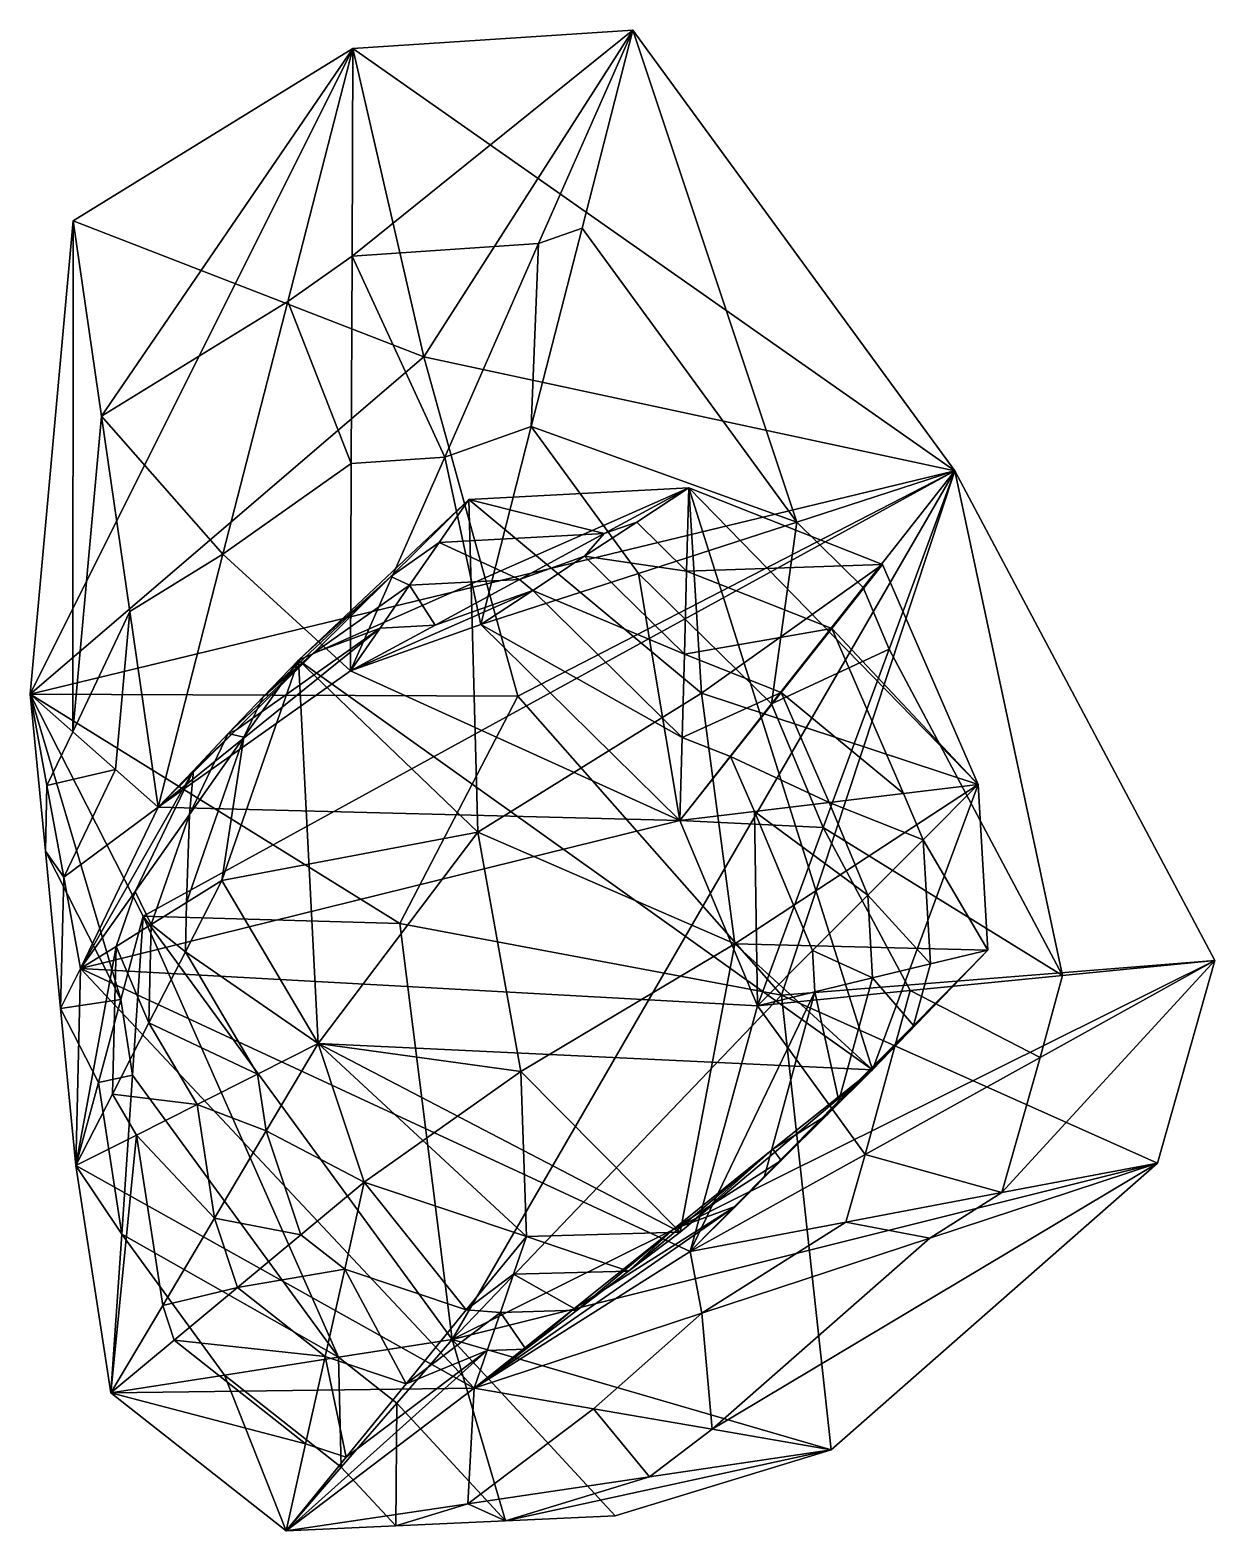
# Model space of a CAD drawing. Header units: metres. Extents: x 588210.67 to 588215.4, y 6641871.38 to 6641877.38.
import ezdxf

# ---------------------------------------------------------------- set-up
doc = ezdxf.new("R2010")
doc.units = ezdxf.units.M

msp = doc.modelspace()

# ---------------------------------------------------------------- linework, layer by layer
at = {"layer": 'Baron schakt'}
for points in [[(588211.958008, 6641876.47437, 34.666668), (588213.079102, 6641877.37708, 33), (588211.960938, 6641877.30286, 33)], [(588212.703125, 6641876.5238, 34.666668), (588213.079102, 6641877.37708, 33), (588211.958008, 6641876.47437, 34.666668)], [(588212.244141, 6641876.07227, 33), (588213.079102, 6641877.37708, 33), (588211.960938, 6641877.30286, 33)], [(588213.079102, 6641877.37708, 33), (588214.365234, 6641875.61597, 33), (588211.960938, 6641877.30286, 33)], [(588212.244141, 6641876.07227, 33), (588214.365234, 6641875.61597, 33), (588213.079102, 6641877.37708, 33)], [(588212.876953, 6641876.58545, 34.666706), (588213.079102, 6641877.37708, 33), (588212.703125, 6641876.5238, 34.666668)], [(588213.734375, 6641875.41138, 34.666706), (588213.079102, 6641877.37708, 33), (588212.876953, 6641876.58545, 34.666706)], [(588214.365234, 6641875.61597, 33), (588213.079102, 6641877.37708, 33), (588213.734375, 6641875.41138, 34.666706)], [(588210.671875, 6641874.72449, 33), (588210.84375, 6641876.61523, 33), (588211.960938, 6641877.30286, 33)], [(588214.365234, 6641875.61597, 33), (588210.671875, 6641874.72449, 33), (588211.960938, 6641877.30286, 33)], [(588212.244141, 6641876.07227, 33), (588211.960938, 6641877.30286, 33), (588210.84375, 6641876.61523, 33)], [(588210.957031, 6641875.83459, 34.666626), (588211.960938, 6641877.30286, 33), (588210.84375, 6641876.61523, 33)], [(588211.702148, 6641876.29309, 34.666626), (588211.960938, 6641877.30286, 33), (588210.957031, 6641875.83459, 34.666626)], [(588211.958008, 6641876.47437, 34.666668), (588211.960938, 6641877.30286, 33), (588211.702148, 6641876.29309, 34.666626)], [(588212.244141, 6641876.07227, 33), (588210.84375, 6641876.61523, 33), (588210.671875, 6641874.72449, 33)], [(588210.842773, 6641874.5741, 34.666626), (588210.84375, 6641876.61523, 33), (588210.671875, 6641874.72449, 33)], [(588210.842773, 6641874.5741, 34.666626), (588210.957031, 6641875.83459, 34.666626), (588210.84375, 6641876.61523, 33)], [(588212.673828, 6641875.7937, 36.333416), (588212.876953, 6641876.58545, 34.666706), (588212.703125, 6641876.5238, 34.666668)], [(588213.734375, 6641875.41138, 34.666706), (588212.876953, 6641876.58545, 34.666706), (588212.673828, 6641875.7937, 36.333416)], [(588212.703125, 6641876.5238, 34.666668), (588211.958008, 6641876.47437, 34.666668), (588212.328125, 6641875.67065, 36.333332)], [(588212.328125, 6641875.67065, 36.333332), (588212.673828, 6641875.7937, 36.333416), (588212.703125, 6641876.5238, 34.666668)], [(588211.955078, 6641875.64587, 36.333332), (588211.958008, 6641876.47437, 34.666668), (588211.702148, 6641876.29309, 34.666626)], [(588212.328125, 6641875.67065, 36.333332), (588211.958008, 6641876.47437, 34.666668), (588211.955078, 6641875.64587, 36.333332)], [(588211.702148, 6641876.29309, 34.666626), (588210.957031, 6641875.83459, 34.666626), (588211.442383, 6641875.2832, 36.333252)], [(588211.442383, 6641875.2832, 36.333252), (588211.955078, 6641875.64587, 36.333332), (588211.702148, 6641876.29309, 34.666626)], [(588212.620117, 6641874.71655, 33), (588212.244141, 6641876.07227, 33), (588210.671875, 6641874.72449, 33)], [(588212.620117, 6641874.71655, 33), (588214.365234, 6641875.61597, 33), (588212.244141, 6641876.07227, 33)], [(588210.957031, 6641875.83459, 34.666626), (588210.842773, 6641874.5741, 34.666626), (588211.070313, 6641875.05408, 36.333252)], [(588211.442383, 6641875.2832, 36.333252), (588210.957031, 6641875.83459, 34.666626), (588211.070313, 6641875.05408, 36.333252)], [(588212.47168, 6641875.00208, 38.000122), (588212.673828, 6641875.7937, 36.333416), (588212.328125, 6641875.67065, 36.333332)], [(588212.47168, 6641875.00208, 38.000122), (588213.102539, 6641875.20667, 36.333416), (588212.673828, 6641875.7937, 36.333416)], [(588213.102539, 6641875.20667, 36.333416), (588213.734375, 6641875.41138, 34.666706), (588212.673828, 6641875.7937, 36.333416)], [(588214.365234, 6641875.61597, 33), (588211.124023, 6641873.83728, 33), (588210.671875, 6641874.72449, 33)], [(588212.357422, 6641872.14661, 33), (588211.124023, 6641873.83728, 33), (588214.365234, 6641875.61597, 33)], [(588211.952148, 6641874.81738, 38), (588211.955078, 6641875.64587, 36.333332), (588211.442383, 6641875.2832, 36.333252)], [(588211.952148, 6641874.81738, 38), (588212.328125, 6641875.67065, 36.333332), (588211.955078, 6641875.64587, 36.333332)], [(588211.952148, 6641874.81738, 38), (588212.47168, 6641875.00208, 38.000122), (588212.328125, 6641875.67065, 36.333332)], [(588215.404297, 6641873.66113, 33), (588212.357422, 6641872.14661, 33), (588214.365234, 6641875.61597, 33)], [(588213.672852, 6641873.52209, 33), (588214.365234, 6641875.61597, 33), (588212.620117, 6641874.71655, 33)], [(588213.672852, 6641873.52209, 33), (588215.404297, 6641873.66113, 33), (588214.365234, 6641875.61597, 33)], [(588213.999023, 6641875.15051, 34.666706), (588214.365234, 6641875.61597, 33), (588213.734375, 6641875.41138, 34.666706)], [(588214.102539, 6641874.90393, 34.666706), (588214.365234, 6641875.61597, 33), (588213.999023, 6641875.15051, 34.666706)], [(588214.794922, 6641873.60071, 34.666706), (588214.365234, 6641875.61597, 33), (588214.102539, 6641874.90393, 34.666706)], [(588215.404297, 6641873.66113, 33), (588214.365234, 6641875.61597, 33), (588214.794922, 6641873.60071, 34.666706)], [(588213.302734, 6641875.5481, 43), (588211.744141, 6641874.85999, 43), (588214.036133, 6641873.22437, 43)], [(588213.302734, 6641875.5481, 43), (588212.423828, 6641875.50183, 42.999878), (588211.744141, 6641874.85999, 43)], [(588212.459961, 6641874.17334, 42.99992), (588212.423828, 6641875.50183, 42.999878), (588211.744141, 6641874.85999, 43)], [(588211.744141, 6641874.85999, 43), (588212.423828, 6641875.50183, 42.999878), (588212.113281, 6641875.1947, 41.749878)], [(588212.423828, 6641875.50183, 42.999878), (588212.305664, 6641875.33069, 41.749908), (588212.113281, 6641875.1947, 41.749878)], [(588212.423828, 6641875.50183, 42.999878), (588212.964844, 6641875.36548, 41.75), (588212.305664, 6641875.33069, 41.749908)], [(588213.353516, 6641874.72876, 42.99995), (588213.302734, 6641875.5481, 43), (588212.423828, 6641875.50183, 42.999878)], [(588212.423828, 6641875.50183, 42.999878), (588213.302734, 6641875.5481, 43), (588212.964844, 6641875.36548, 41.75)], [(588212.459961, 6641874.17334, 42.99992), (588213.353516, 6641874.72876, 42.99995), (588212.423828, 6641875.50183, 42.999878)], [(588213.302734, 6641875.5481, 43), (588213.094727, 6641875.41162, 41.750031), (588212.964844, 6641875.36548, 41.75)], [(588213.302734, 6641875.5481, 43), (588213.293945, 6641875.21594, 41.750031), (588213.094727, 6641875.41162, 41.750031)], [(588213.302734, 6641875.5481, 43), (588214.076172, 6641875.2428, 43.000038), (588213.293945, 6641875.21594, 41.750031)], [(588213.353516, 6641874.72876, 42.99995), (588214.076172, 6641875.2428, 43.000038), (588213.302734, 6641875.5481, 43)], [(588213.302734, 6641875.5481, 43), (588214.036133, 6641873.22437, 43), (588214.458008, 6641874.36377, 42.999943)], [(588214.076172, 6641875.2428, 43.000038), (588213.302734, 6641875.5481, 43), (588214.458008, 6641874.36377, 42.999943)], [(588213.293945, 6641875.21594, 41.750031), (588212.886719, 6641875.27515, 40.500061), (588213.094727, 6641875.41162, 41.750031)], [(588213.094727, 6641875.41162, 41.750031), (588212.886719, 6641875.27515, 40.500061), (588212.964844, 6641875.36548, 41.75)], [(588213.102539, 6641875.20667, 36.333416), (588213.633789, 6641874.68506, 36.333416), (588213.734375, 6641875.41138, 34.666706)], [(588213.633789, 6641874.68506, 36.333416), (588213.999023, 6641875.15051, 34.666706), (588213.734375, 6641875.41138, 34.666706)], [(588212.305664, 6641875.33069, 41.749908), (588212.1875, 6641875.15967, 40.499939), (588212.113281, 6641875.1947, 41.749878)], [(588212.305664, 6641875.33069, 41.749908), (588212.626953, 6641875.18274, 40.5), (588212.1875, 6641875.15967, 40.499939)], [(588212.305664, 6641875.33069, 41.749908), (588212.964844, 6641875.36548, 41.75), (588212.626953, 6641875.18274, 40.5)], [(588212.886719, 6641875.27515, 40.500061), (588212.626953, 6641875.18274, 40.5), (588212.964844, 6641875.36548, 41.75)], [(588211.183594, 6641874.27344, 37.999878), (588211.442383, 6641875.2832, 36.333252), (588211.070313, 6641875.05408, 36.333252)], [(588211.183594, 6641874.27344, 37.999878), (588211.952148, 6641874.81738, 38), (588211.442383, 6641875.2832, 36.333252)], [(588212.886719, 6641875.27515, 40.500061), (588212.679688, 6641875.13855, 39.250092), (588212.626953, 6641875.18274, 40.5)], [(588213.285156, 6641874.88379, 40.500061), (588212.679688, 6641875.13855, 39.250092), (588212.886719, 6641875.27515, 40.500061)], [(588213.285156, 6641874.88379, 40.500061), (588212.886719, 6641875.27515, 40.500061), (588213.293945, 6641875.21594, 41.750031)], [(588212.47168, 6641875.00208, 38.000122), (588213.267578, 6641874.2196, 38.000122), (588213.102539, 6641875.20667, 36.333416)], [(588213.267578, 6641874.2196, 38.000122), (588213.633789, 6641874.68506, 36.333416), (588213.102539, 6641875.20667, 36.333416)], [(588213.293945, 6641875.21594, 41.750031), (588213.874023, 6641874.98706, 41.750061), (588213.285156, 6641874.88379, 40.500061)], [(588214.076172, 6641875.2428, 43.000038), (588213.874023, 6641874.98706, 41.750061), (588213.293945, 6641875.21594, 41.750031)], [(588213.353516, 6641874.72876, 42.99995), (588214.458008, 6641874.36377, 42.999943), (588214.076172, 6641875.2428, 43.000038)], [(588214.076172, 6641875.2428, 43.000038), (588214.458008, 6641874.36377, 42.999943), (588213.874023, 6641874.98706, 41.750061)], [(588211.603516, 6641874.71338, 41.749969), (588212.113281, 6641875.1947, 41.749878), (588211.803711, 6641874.8877, 40.499878)], [(588211.744141, 6641874.85999, 43), (588212.113281, 6641875.1947, 41.749878), (588211.603516, 6641874.71338, 41.749969)], [(588212.1875, 6641875.15967, 40.499939), (588211.803711, 6641874.8877, 40.499878), (588212.113281, 6641875.1947, 41.749878)], [(588212.1875, 6641875.15967, 40.499939), (588212.070313, 6641874.98853, 39.249969), (588211.803711, 6641874.8877, 40.499878)], [(588212.679688, 6641875.13855, 39.250092), (588212.47168, 6641875.00208, 38.000122), (588211.952148, 6641874.81738, 38)], [(588212.290039, 6641875, 39.25), (588212.679688, 6641875.13855, 39.250092), (588211.952148, 6641874.81738, 38)], [(588212.1875, 6641875.15967, 40.499939), (588212.290039, 6641875, 39.25), (588212.070313, 6641874.98853, 39.249969)], [(588212.1875, 6641875.15967, 40.499939), (588212.626953, 6641875.18274, 40.5), (588212.290039, 6641875, 39.25)], [(588212.626953, 6641875.18274, 40.5), (588212.679688, 6641875.13855, 39.250092), (588212.290039, 6641875, 39.25)], [(588212.679688, 6641875.13855, 39.250092), (588213.276367, 6641874.55176, 39.250092), (588212.47168, 6641875.00208, 38.000122)], [(588213.276367, 6641874.55176, 39.250092), (588212.679688, 6641875.13855, 39.250092), (588213.285156, 6641874.88379, 40.500061)], [(588213.633789, 6641874.68506, 36.333416), (588214.102539, 6641874.90393, 34.666706), (588213.999023, 6641875.15051, 34.666706)], [(588211.070313, 6641875.05408, 36.333252), (588210.842773, 6641874.5741, 34.666626), (588211.012695, 6641874.42383, 36.333252)], [(588211.183594, 6641874.27344, 37.999878), (588211.070313, 6641875.05408, 36.333252), (588211.012695, 6641874.42383, 36.333252)], [(588212.070313, 6641874.98853, 39.249969), (588211.183594, 6641874.27344, 37.999878), (588211.494141, 6641874.58057, 39.249878)], [(588211.952148, 6641874.81738, 38), (588211.183594, 6641874.27344, 37.999878), (588212.070313, 6641874.98853, 39.249969)], [(588212.070313, 6641874.98853, 39.249969), (588211.494141, 6641874.58057, 39.249878), (588211.803711, 6641874.8877, 40.499878)], [(588212.47168, 6641875.00208, 38.000122), (588211.952148, 6641874.81738, 38), (588213.267578, 6641874.2196, 38.000122)], [(588213.267578, 6641874.2196, 38.000122), (588211.952148, 6641874.81738, 38), (588212.47168, 6641875.00208, 38.000122)], [(588212.290039, 6641875, 39.25), (588211.952148, 6641874.81738, 38), (588212.070313, 6641874.98853, 39.249969)], [(588213.276367, 6641874.55176, 39.250092), (588213.267578, 6641874.2196, 38.000122), (588212.47168, 6641875.00208, 38.000122)], [(588213.874023, 6641874.98706, 41.750061), (588213.671875, 6641874.7312, 40.50008), (588213.285156, 6641874.88379, 40.500061)], [(588213.874023, 6641874.98706, 41.750061), (588214.160156, 6641874.32776, 41.749989), (588213.671875, 6641874.7312, 40.50008)], [(588214.458008, 6641874.36377, 42.999943), (588214.160156, 6641874.32776, 41.749989), (588213.874023, 6641874.98706, 41.750061)], [(588213.633789, 6641874.68506, 36.333416), (588213.839844, 6641874.19202, 36.333416), (588214.102539, 6641874.90393, 34.666706)], [(588214.794922, 6641873.60071, 34.666706), (588214.102539, 6641874.90393, 34.666706), (588213.839844, 6641874.19202, 36.333416)], [(588212.459961, 6641874.17334, 42.99992), (588211.744141, 6641874.85999, 43), (588211.438477, 6641873.98035, 42.999756)], [(588211.744141, 6641874.85999, 43), (588211.438477, 6641873.98035, 42.999756), (588211.822266, 6641873.32837, 43)], [(588211.438477, 6641873.98035, 42.999756), (588211.744141, 6641874.85999, 43), (588211.526367, 6641874.552, 41.75)], [(588211.463867, 6641874.56665, 40.499939), (588211.803711, 6641874.8877, 40.499878), (588211.494141, 6641874.58057, 39.249878)], [(588211.603516, 6641874.71338, 41.749969), (588211.803711, 6641874.8877, 40.499878), (588211.463867, 6641874.56665, 40.499939)], [(588211.744141, 6641874.85999, 43), (588211.603516, 6641874.71338, 41.749969), (588211.526367, 6641874.552, 41.75)], [(588214.036133, 6641873.22437, 43), (588211.744141, 6641874.85999, 43), (588211.822266, 6641873.32837, 43)], [(588213.285156, 6641874.88379, 40.500061), (588213.671875, 6641874.7312, 40.50008), (588213.276367, 6641874.55176, 39.250092)], [(588211.952148, 6641874.81738, 38), (588211.183594, 6641874.27344, 37.999878), (588213.267578, 6641874.2196, 38.000122)], [(588213.267578, 6641874.2196, 38.000122), (588211.183594, 6641874.27344, 37.999878), (588211.952148, 6641874.81738, 38)], [(588212.148438, 6641873.80774, 33), (588210.671875, 6641874.72449, 33), (588211.124023, 6641873.83728, 33)], [(588212.148438, 6641873.80774, 33), (588212.620117, 6641874.71655, 33), (588210.671875, 6641874.72449, 33)], [(588211.03418, 6641873.50537, 34.666695), (588210.671875, 6641874.72449, 33), (588211.124023, 6641873.83728, 33)], [(588210.733398, 6641874.0968, 34.666695), (588210.671875, 6641874.72449, 33), (588211.03418, 6641873.50537, 34.666695)], [(588210.739258, 6641874.35901, 34.666668), (588210.671875, 6641874.72449, 33), (588210.733398, 6641874.0968, 34.666695)], [(588210.842773, 6641874.5741, 34.666626), (588210.671875, 6641874.72449, 33), (588210.739258, 6641874.35901, 34.666668)], [(588212.148438, 6641873.80774, 33), (588213.672852, 6641873.52209, 33), (588212.620117, 6641874.71655, 33)], [(588212.459961, 6641874.17334, 42.99992), (588213.486328, 6641873.72754, 42.999943), (588213.353516, 6641874.72876, 42.99995)], [(588213.276367, 6641874.55176, 39.250092), (588213.671875, 6641874.7312, 40.50008), (588213.469727, 6641874.47534, 39.250099)], [(588213.486328, 6641873.72754, 42.999943), (588214.458008, 6641874.36377, 42.999943), (588213.353516, 6641874.72876, 42.99995)], [(588213.469727, 6641874.47534, 39.250099), (588213.671875, 6641874.7312, 40.50008), (588213.863281, 6641874.29175, 40.500031)], [(588213.671875, 6641874.7312, 40.50008), (588214.160156, 6641874.32776, 41.749989), (588213.863281, 6641874.29175, 40.500031)], [(588211.603516, 6641874.71338, 41.749969), (588211.463867, 6641874.56665, 40.499939), (588211.526367, 6641874.552, 41.75)], [(588213.267578, 6641874.2196, 38.000122), (588213.839844, 6641874.19202, 36.333416), (588213.633789, 6641874.68506, 36.333416)], [(588211.012695, 6641874.42383, 36.333252), (588210.842773, 6641874.5741, 34.666626), (588210.739258, 6641874.35901, 34.666668)], [(588211.494141, 6641874.58057, 39.249878), (588211.183594, 6641874.27344, 37.999878), (588211.324219, 6641874.42004, 39.249908)], [(588211.296875, 6641873.89221, 41.749817), (588211.526367, 6641874.552, 41.75), (588211.308594, 6641874.2439, 40.5)], [(588211.438477, 6641873.98035, 42.999756), (588211.526367, 6641874.552, 41.75), (588211.296875, 6641873.89221, 41.749817)], [(588211.463867, 6641874.56665, 40.499939), (588211.324219, 6641874.42004, 39.249908), (588211.308594, 6641874.2439, 40.5)], [(588211.463867, 6641874.56665, 40.499939), (588211.308594, 6641874.2439, 40.5), (588211.526367, 6641874.552, 41.75)], [(588211.463867, 6641874.56665, 40.499939), (588211.494141, 6641874.58057, 39.249878), (588211.324219, 6641874.42004, 39.249908)], [(588213.276367, 6641874.55176, 39.250092), (588213.469727, 6641874.47534, 39.250099), (588213.267578, 6641874.2196, 38.000122)], [(588210.806641, 6641873.99341, 36.333332), (588211.012695, 6641874.42383, 36.333252), (588210.739258, 6641874.35901, 34.666668)], [(588211.183594, 6641874.27344, 37.999878), (588211.012695, 6641874.42383, 36.333252), (588210.806641, 6641873.99341, 36.333332)], [(588211.183594, 6641874.27344, 37.999878), (588210.874023, 6641873.62793, 38), (588211.324219, 6641874.42004, 39.249908)], [(588211.324219, 6641874.42004, 39.249908), (588210.874023, 6641873.62793, 38), (588211.091797, 6641873.93591, 39.25)], [(588211.324219, 6641874.42004, 39.249908), (588211.091797, 6641873.93591, 39.25), (588211.308594, 6641874.2439, 40.5)], [(588213.469727, 6641874.47534, 39.250099), (588213.56543, 6641874.25562, 39.250076), (588213.267578, 6641874.2196, 38.000122)], [(588213.469727, 6641874.47534, 39.250099), (588213.863281, 6641874.29175, 40.500031), (588213.56543, 6641874.25562, 39.250076)], [(588210.806641, 6641873.99341, 36.333332), (588210.739258, 6641874.35901, 34.666668), (588210.733398, 6641874.0968, 34.666695)], [(588213.486328, 6641873.72754, 42.999943), (588214.49707, 6641873.70227, 43), (588214.458008, 6641874.36377, 42.999943)], [(588214.458008, 6641874.36377, 42.999943), (588214.036133, 6641873.22437, 43), (588214.49707, 6641873.70227, 43)], [(588214.458008, 6641874.36377, 42.999943), (588214.238281, 6641874.14282, 41.749989), (588214.160156, 6641874.32776, 41.749989)], [(588214.458008, 6641874.36377, 42.999943), (588214.49707, 6641873.70227, 43), (588214.238281, 6641874.14282, 41.749989)], [(588214.160156, 6641874.32776, 41.749989), (588214.238281, 6641874.14282, 41.749989), (588213.863281, 6641874.29175, 40.500031)], [(588210.874023, 6641873.62793, 38), (588211.183594, 6641874.27344, 37.999878), (588210.806641, 6641873.99341, 36.333332)], [(588213.267578, 6641874.2196, 38.000122), (588211.183594, 6641874.27344, 37.999878), (588210.874023, 6641873.62793, 38)], [(588210.874023, 6641873.62793, 38), (588211.183594, 6641874.27344, 37.999878), (588213.267578, 6641874.2196, 38.000122)], [(588211.15625, 6641873.8042, 40.499878), (588211.308594, 6641874.2439, 40.5), (588211.091797, 6641873.93591, 39.25)], [(588211.296875, 6641873.89221, 41.749817), (588211.308594, 6641874.2439, 40.5), (588211.15625, 6641873.8042, 40.499878)], [(588213.56543, 6641874.25562, 39.250076), (588213.577148, 6641873.47998, 38.000122), (588213.267578, 6641874.2196, 38.000122)], [(588213.863281, 6641874.29175, 40.500031), (588214.017578, 6641873.92188, 40.500031), (588213.56543, 6641874.25562, 39.250076)], [(588213.56543, 6641874.25562, 39.250076), (588213.796875, 6641873.70093, 39.250076), (588213.577148, 6641873.47998, 38.000122)], [(588214.017578, 6641873.92188, 40.500031), (588213.796875, 6641873.70093, 39.250076), (588213.56543, 6641874.25562, 39.250076)], [(588214.238281, 6641874.14282, 41.749989), (588214.017578, 6641873.92188, 40.500031), (588213.863281, 6641874.29175, 40.500031)], [(588213.267578, 6641874.2196, 38.000122), (588210.874023, 6641873.62793, 38), (588213.577148, 6641873.47998, 38.000122)], [(588213.577148, 6641873.47998, 38.000122), (588210.874023, 6641873.62793, 38), (588213.267578, 6641874.2196, 38.000122)], [(588213.267578, 6641874.2196, 38.000122), (588213.577148, 6641873.47998, 38.000122), (588213.839844, 6641874.19202, 36.333416)], [(588213.577148, 6641873.47998, 38.000122), (588214.186523, 6641873.54041, 36.333416), (588213.839844, 6641874.19202, 36.333416)], [(588214.186523, 6641873.54041, 36.333416), (588214.794922, 6641873.60071, 34.666706), (588213.839844, 6641874.19202, 36.333416)], [(588212.459961, 6641874.17334, 42.99992), (588211.438477, 6641873.98035, 42.999756), (588211.822266, 6641873.32837, 43)], [(588212.459961, 6641874.17334, 42.99992), (588211.822266, 6641873.32837, 43), (588212.631836, 6641873.21704, 42.999935)], [(588212.459961, 6641874.17334, 42.99992), (588212.631836, 6641873.21704, 42.999935), (588213.486328, 6641873.72754, 42.999943)], [(588214.017578, 6641873.92188, 40.500031), (588214.238281, 6641874.14282, 41.749989), (588214.267578, 6641873.64673, 41.750031)], [(588214.49707, 6641873.70227, 43), (588214.267578, 6641873.64673, 41.750031), (588214.238281, 6641874.14282, 41.749989)], [(588210.733398, 6641874.0968, 34.666695), (588211.03418, 6641873.50537, 34.666695), (588210.793945, 6641873.46924, 36.333393)], [(588210.793945, 6641873.46924, 36.333393), (588210.806641, 6641873.99341, 36.333332), (588210.733398, 6641874.0968, 34.666695)], [(588210.874023, 6641873.62793, 38), (588210.806641, 6641873.99341, 36.333332), (588210.793945, 6641873.46924, 36.333393)], [(588211.438477, 6641873.98035, 42.999756), (588211.296875, 6641873.89221, 41.749817), (588211.292969, 6641873.69568, 41.74984)], [(588211.822266, 6641873.32837, 43), (588211.438477, 6641873.98035, 42.999756), (588211.292969, 6641873.69568, 41.74984)], [(588211.091797, 6641873.93591, 39.25), (588210.874023, 6641873.62793, 38), (588211.015625, 6641873.71606, 39.249939)], [(588211.15625, 6641873.8042, 40.499878), (588211.091797, 6641873.93591, 39.25), (588211.015625, 6641873.71606, 39.249939)], [(588211.296875, 6641873.89221, 41.749817), (588211.15625, 6641873.8042, 40.499878), (588211.292969, 6641873.69568, 41.74984)], [(588213.796875, 6641873.70093, 39.250076), (588214.017578, 6641873.92188, 40.500031), (588214.037109, 6641873.59106, 40.500061)], [(588214.267578, 6641873.64673, 41.750031), (588214.037109, 6641873.59106, 40.500061), (588214.017578, 6641873.92188, 40.500031)], [(588211.03418, 6641873.50537, 34.666695), (588211.124023, 6641873.83728, 33), (588211.081055, 6641873.20264, 34.666668)], [(588211.081055, 6641873.20264, 34.666668), (588211.124023, 6641873.83728, 33), (588211.90332, 6641872.07556, 34.666668)], [(588212.148438, 6641873.80774, 33), (588211.124023, 6641873.83728, 33), (588212.357422, 6641872.14661, 33)], [(588211.90332, 6641872.07556, 34.666668), (588211.124023, 6641873.83728, 33), (588212.357422, 6641872.14661, 33)], [(588211.15625, 6641873.8042, 40.499878), (588211.015625, 6641873.71606, 39.249939), (588211.146484, 6641873.41089, 40.499924)], [(588211.15625, 6641873.8042, 40.499878), (588211.146484, 6641873.41089, 40.499924), (588211.292969, 6641873.69568, 41.74984)], [(588212.148438, 6641873.80774, 33), (588212.357422, 6641872.14661, 33), (588213.672852, 6641873.52209, 33)], [(588210.874023, 6641873.62793, 38), (588210.855469, 6641872.84155, 38.000088), (588211.015625, 6641873.71606, 39.249939)], [(588211.015625, 6641873.71606, 39.249939), (588210.855469, 6641872.84155, 38.000088), (588211.000977, 6641873.12622, 39.250004)], [(588211.015625, 6641873.71606, 39.249939), (588211.000977, 6641873.12622, 39.250004), (588211.146484, 6641873.41089, 40.499924)], [(588213.486328, 6641873.72754, 42.999943), (588212.631836, 6641873.21704, 42.999935), (588213.268555, 6641872.57581, 42.999878)], [(588213.486328, 6641873.72754, 42.999943), (588213.268555, 6641872.57581, 42.999878), (588214.036133, 6641873.22437, 43)], [(588213.486328, 6641873.72754, 42.999943), (588214.036133, 6641873.22437, 43), (588214.49707, 6641873.70227, 43)], [(588213.796875, 6641873.70093, 39.250076), (588213.806641, 6641873.53552, 39.250092), (588213.577148, 6641873.47998, 38.000122)], [(588214.037109, 6641873.59106, 40.500061), (588213.806641, 6641873.53552, 39.250092), (588213.796875, 6641873.70093, 39.250076)], [(588214.49707, 6641873.70227, 43), (588214.036133, 6641873.22437, 43), (588214.200195, 6641873.40125, 41.75)], [(588214.49707, 6641873.70227, 43), (588214.200195, 6641873.40125, 41.75), (588214.267578, 6641873.64673, 41.750031)], [(588211.580078, 6641873.20667, 41.750023), (588211.292969, 6641873.69568, 41.74984), (588211.146484, 6641873.41089, 40.499924)], [(588211.822266, 6641873.32837, 43), (588211.292969, 6641873.69568, 41.74984), (588211.580078, 6641873.20667, 41.750023)], [(588215.174805, 6641872.85107, 33), (588212.357422, 6641872.14661, 33), (588215.404297, 6641873.66113, 33)], [(588213.672852, 6641873.52209, 33), (588215.174805, 6641872.85107, 33), (588215.404297, 6641873.66113, 33)], [(588214.200195, 6641873.40125, 41.75), (588214.037109, 6641873.59106, 40.500061), (588214.267578, 6641873.64673, 41.750031)], [(588215.174805, 6641872.85107, 33), (588215.404297, 6641873.66113, 33), (588214.552734, 6641872.7334, 34.666668)], [(588214.552734, 6641872.7334, 34.666668), (588215.404297, 6641873.66113, 33), (588214.706055, 6641873.27344, 34.666668)], [(588214.706055, 6641873.27344, 34.666668), (588215.404297, 6641873.66113, 33), (588214.794922, 6641873.60071, 34.666706)], [(588210.855469, 6641872.84155, 38.000088), (588210.874023, 6641873.62793, 38), (588210.793945, 6641873.46924, 36.333393)], [(588210.874023, 6641873.62793, 38), (588210.855469, 6641872.84155, 38.000088), (588212.446289, 6641871.95166, 38)], [(588212.446289, 6641871.95166, 38), (588210.855469, 6641872.84155, 38.000088), (588210.874023, 6641873.62793, 38)], [(588210.874023, 6641873.62793, 38), (588212.446289, 6641871.95166, 38), (588213.308594, 6641872.49817, 38)], [(588213.577148, 6641873.47998, 38.000122), (588210.874023, 6641873.62793, 38), (588213.308594, 6641872.49817, 38)], [(588213.308594, 6641872.49817, 38), (588212.446289, 6641871.95166, 38), (588210.874023, 6641873.62793, 38)], [(588213.308594, 6641872.49817, 38), (588210.874023, 6641873.62793, 38), (588213.577148, 6641873.47998, 38.000122)], [(588213.902344, 6641873.10022, 40.5), (588213.806641, 6641873.53552, 39.250092), (588214.037109, 6641873.59106, 40.500061)], [(588213.902344, 6641873.10022, 40.5), (588214.037109, 6641873.59106, 40.500061), (588214.200195, 6641873.40125, 41.75)], [(588214.186523, 6641873.54041, 36.333416), (588214.706055, 6641873.27344, 34.666668), (588214.794922, 6641873.60071, 34.666706)], [(588213.672852, 6641873.52209, 33), (588212.357422, 6641872.14661, 33), (588213.87207, 6641871.7063, 33)], [(588213.308594, 6641872.49817, 38), (588213.577148, 6641873.47998, 38.000122), (588213.806641, 6641873.53552, 39.250092)], [(588213.605469, 6641872.79919, 39.25), (588213.308594, 6641872.49817, 38), (588213.806641, 6641873.53552, 39.250092)], [(588213.577148, 6641873.47998, 38.000122), (588214.006836, 6641872.88586, 36.333332), (588214.186523, 6641873.54041, 36.333416)], [(588213.605469, 6641872.79919, 39.25), (588213.806641, 6641873.53552, 39.250092), (588213.902344, 6641873.10022, 40.5)], [(588213.672852, 6641873.52209, 33), (588213.87207, 6641871.7063, 33), (588215.174805, 6641872.85107, 33)], [(588214.186523, 6641873.54041, 36.333416), (588214.006836, 6641872.88586, 36.333332), (588214.706055, 6641873.27344, 34.666668)], [(588210.793945, 6641873.46924, 36.333393), (588211.03418, 6641873.50537, 34.666695), (588210.945313, 6641873.17346, 36.333393)], [(588210.855469, 6641872.84155, 38.000088), (588210.793945, 6641873.46924, 36.333393), (588210.945313, 6641873.17346, 36.333393)], [(588210.945313, 6641873.17346, 36.333393), (588211.03418, 6641873.50537, 34.666695), (588211.081055, 6641873.20264, 34.666668)], [(588213.577148, 6641873.47998, 38.000122), (588213.308594, 6641872.49817, 38), (588214.006836, 6641872.88586, 36.333332)], [(588211.338867, 6641873.08496, 40.500046), (588211.146484, 6641873.41089, 40.499924), (588211.000977, 6641873.12622, 39.250004)], [(588211.580078, 6641873.20667, 41.750023), (588211.146484, 6641873.41089, 40.499924), (588211.338867, 6641873.08496, 40.500046)], [(588214.200195, 6641873.40125, 41.75), (588213.854492, 6641873.04285, 41.75), (588213.902344, 6641873.10022, 40.5)], [(588214.036133, 6641873.22437, 43), (588213.854492, 6641873.04285, 41.75), (588214.200195, 6641873.40125, 41.75)], [(588211.822266, 6641873.32837, 43), (588211.580078, 6641873.20667, 41.750023), (588211.615234, 6641872.97961, 41.75)], [(588212.006836, 6641872.77539, 43), (588211.822266, 6641873.32837, 43), (588211.615234, 6641872.97961, 41.75)], [(588212.631836, 6641873.21704, 42.999935), (588211.822266, 6641873.32837, 43), (588212.006836, 6641872.77539, 43)], [(588211.822266, 6641873.32837, 43), (588212.006836, 6641872.77539, 43), (588212.654297, 6641872.55872, 42.999878)], [(588213.268555, 6641872.57581, 42.999878), (588211.822266, 6641873.32837, 43), (588212.654297, 6641872.55872, 42.999878)], [(588214.036133, 6641873.22437, 43), (588211.822266, 6641873.32837, 43), (588213.268555, 6641872.57581, 42.999878)], [(588214.036133, 6641873.22437, 43), (588213.268555, 6641872.57581, 42.999878), (588213.638672, 6641872.90625, 41.75)], [(588214.036133, 6641873.22437, 43), (588213.638672, 6641872.90625, 41.75), (588213.854492, 6641873.04285, 41.75)], [(588214.552734, 6641872.7334, 34.666668), (588214.706055, 6641873.27344, 34.666668), (588214.006836, 6641872.88586, 36.333332)], [(588210.855469, 6641872.84155, 38.000088), (588210.945313, 6641873.17346, 36.333393), (588211.038086, 6641872.56799, 36.333332)], [(588211.038086, 6641872.56799, 36.333332), (588210.945313, 6641873.17346, 36.333393), (588211.081055, 6641873.20264, 34.666668)], [(588211.081055, 6641873.20264, 34.666668), (588211.90332, 6641872.07556, 34.666668), (588211.038086, 6641872.56799, 36.333332)], [(588211.580078, 6641873.20667, 41.750023), (588211.338867, 6641873.08496, 40.500046), (588211.615234, 6641872.97961, 41.75)], [(588212.631836, 6641873.21704, 42.999935), (588212.006836, 6641872.77539, 43), (588212.654297, 6641872.55872, 42.999878)], [(588212.631836, 6641873.21704, 42.999935), (588212.654297, 6641872.55872, 42.999878), (588213.268555, 6641872.57581, 42.999878)], [(588211.000977, 6641873.12622, 39.250004), (588210.855469, 6641872.84155, 38.000088), (588211.097656, 6641872.96326, 39.250065)], [(588211.338867, 6641873.08496, 40.500046), (588211.000977, 6641873.12622, 39.250004), (588211.097656, 6641872.96326, 39.250065)], [(588213.902344, 6641873.10022, 40.5), (588213.671875, 6641872.86133, 40.5), (588213.605469, 6641872.79919, 39.25)], [(588213.854492, 6641873.04285, 41.75), (588213.671875, 6641872.86133, 40.5), (588213.902344, 6641873.10022, 40.5)], [(588211.338867, 6641873.08496, 40.500046), (588211.097656, 6641872.96326, 39.250065), (588211.408203, 6641872.63086, 40.5)], [(588211.338867, 6641873.08496, 40.500046), (588211.408203, 6641872.63086, 40.5), (588211.615234, 6641872.97961, 41.75)], [(588213.638672, 6641872.90625, 41.75), (588213.671875, 6641872.86133, 40.5), (588213.854492, 6641873.04285, 41.75)], [(588211.753906, 6641872.56494, 41.75), (588211.615234, 6641872.97961, 41.75), (588211.408203, 6641872.63086, 40.5)], [(588212.006836, 6641872.77539, 43), (588211.615234, 6641872.97961, 41.75), (588211.753906, 6641872.56494, 41.75)], [(588210.855469, 6641872.84155, 38.000088), (588210.995117, 6641871.93335, 38), (588211.097656, 6641872.96326, 39.250065)], [(588211.097656, 6641872.96326, 39.250065), (588210.995117, 6641871.93335, 38), (588211.202148, 6641872.2821, 39.25)], [(588211.097656, 6641872.96326, 39.250065), (588211.202148, 6641872.2821, 39.25), (588211.408203, 6641872.63086, 40.5)], [(588213.268555, 6641872.57581, 42.999878), (588213.0625, 6641872.4198, 41.749908), (588213.638672, 6641872.90625, 41.75)], [(588213.638672, 6641872.90625, 41.75), (588213.0625, 6641872.4198, 41.749908), (588213.241211, 6641872.58801, 40.5)], [(588213.241211, 6641872.58801, 40.5), (588213.671875, 6641872.86133, 40.5), (588213.638672, 6641872.90625, 41.75)], [(588213.241211, 6641872.58801, 40.5), (588213.490234, 6641872.67969, 39.25), (588213.671875, 6641872.86133, 40.5)], [(588213.308594, 6641872.49817, 38), (588213.930664, 6641872.61584, 36.333332), (588214.006836, 6641872.88586, 36.333332)], [(588213.671875, 6641872.86133, 40.5), (588213.490234, 6641872.67969, 39.25), (588213.605469, 6641872.79919, 39.25)], [(588213.930664, 6641872.61584, 36.333332), (588214.552734, 6641872.7334, 34.666668), (588214.006836, 6641872.88586, 36.333332)], [(588210.855469, 6641872.84155, 38.000088), (588210.995117, 6641871.93335, 38), (588212.446289, 6641871.95166, 38)], [(588210.995117, 6641871.93335, 38), (588210.855469, 6641872.84155, 38.000088), (588211.038086, 6641872.56799, 36.333332)], [(588212.446289, 6641871.95166, 38), (588210.995117, 6641871.93335, 38), (588210.855469, 6641872.84155, 38.000088)], [(588215.174805, 6641872.85107, 33), (588213.87207, 6641871.7063, 33), (588212.357422, 6641872.14661, 33)], [(588213.490234, 6641872.67969, 39.25), (588213.308594, 6641872.49817, 38), (588213.605469, 6641872.79919, 39.25)], [(588213.87207, 6641871.7063, 33), (588215.174805, 6641872.85107, 33), (588213.396484, 6641871.78809, 34.666668)], [(588213.396484, 6641871.78809, 34.666668), (588215.174805, 6641872.85107, 33), (588214.265625, 6641872.55127, 34.666668)], [(588214.265625, 6641872.55127, 34.666668), (588215.174805, 6641872.85107, 33), (588214.552734, 6641872.7334, 34.666668)], [(588212.006836, 6641872.77539, 43), (588211.753906, 6641872.56494, 41.75), (588211.928711, 6641872.427, 41.75)], [(588212.006836, 6641872.77539, 43), (588211.928711, 6641872.427, 41.75), (588212.414063, 6641872.26453, 41.749908)], [(588212.654297, 6641872.55872, 42.999878), (588212.006836, 6641872.77539, 43), (588212.414063, 6641872.26453, 41.749908)], [(588213.490234, 6641872.67969, 39.25), (588212.446289, 6641871.95166, 38), (588213.308594, 6641872.49817, 38)], [(588212.84375, 6641872.26978, 39.25), (588212.446289, 6641871.95166, 38), (588213.490234, 6641872.67969, 39.25)], [(588212.84375, 6641872.26978, 39.25), (588213.490234, 6641872.67969, 39.25), (588213.241211, 6641872.58801, 40.5)], [(588213.930664, 6641872.61584, 36.333332), (588214.265625, 6641872.55127, 34.666668), (588214.552734, 6641872.7334, 34.666668)], [(588211.500977, 6641872.35437, 40.5), (588211.408203, 6641872.63086, 40.5), (588211.202148, 6641872.2821, 39.25)], [(588211.753906, 6641872.56494, 41.75), (588211.408203, 6641872.63086, 40.5), (588211.500977, 6641872.35437, 40.5)], [(588210.995117, 6641871.93335, 38), (588211.038086, 6641872.56799, 36.333332), (588211.449219, 6641872.00439, 36.333332)], [(588211.038086, 6641872.56799, 36.333332), (588211.90332, 6641872.07556, 34.666668), (588211.449219, 6641872.00439, 36.333332)], [(588211.753906, 6641872.56494, 41.75), (588211.500977, 6641872.35437, 40.5), (588211.928711, 6641872.427, 41.75)], [(588212.654297, 6641872.55872, 42.999878), (588212.414063, 6641872.26453, 41.749908), (588212.602539, 6641872.40698, 41.749908)], [(588212.654297, 6641872.55872, 42.999878), (588212.602539, 6641872.40698, 41.749908), (588213.0625, 6641872.4198, 41.749908)], [(588213.268555, 6641872.57581, 42.999878), (588212.654297, 6641872.55872, 42.999878), (588213.0625, 6641872.4198, 41.749908)], [(588213.241211, 6641872.58801, 40.5), (588212.857422, 6641872.26367, 40.499939), (588212.84375, 6641872.26978, 39.25)], [(588213.0625, 6641872.4198, 41.749908), (588212.857422, 6641872.26367, 40.499939), (588213.241211, 6641872.58801, 40.5)], [(588213.308594, 6641872.49817, 38), (588213.355469, 6641872.25146, 36.333332), (588213.930664, 6641872.61584, 36.333332)], [(588213.930664, 6641872.61584, 36.333332), (588213.355469, 6641872.25146, 36.333332), (588214.265625, 6641872.55127, 34.666668)], [(588213.308594, 6641872.49817, 38), (588212.446289, 6641871.95166, 38), (588213.355469, 6641872.25146, 36.333332)], [(588213.396484, 6641871.78809, 34.666668), (588214.265625, 6641872.55127, 34.666668), (588213.355469, 6641872.25146, 36.333332)], [(588211.500977, 6641872.35437, 40.5), (588211.850586, 6641872.07861, 40.5), (588211.928711, 6641872.427, 41.75)], [(588211.928711, 6641872.427, 41.75), (588211.850586, 6641872.07861, 40.5), (588212.173828, 6641871.97021, 40.499939)], [(588212.414063, 6641872.26453, 41.749908), (588211.928711, 6641872.427, 41.75), (588212.173828, 6641871.97021, 40.499939)], [(588212.414063, 6641872.26453, 41.749908), (588212.550781, 6641872.25513, 40.499939), (588212.602539, 6641872.40698, 41.749908)], [(588212.602539, 6641872.40698, 41.749908), (588212.550781, 6641872.25513, 40.499939), (588212.857422, 6641872.26367, 40.499939)], [(588213.0625, 6641872.4198, 41.749908), (588212.602539, 6641872.40698, 41.749908), (588212.857422, 6641872.26367, 40.499939)], [(588211.500977, 6641872.35437, 40.5), (588211.202148, 6641872.2821, 39.25), (588211.248047, 6641872.1438, 39.25)], [(588211.500977, 6641872.35437, 40.5), (588211.248047, 6641872.1438, 39.25), (588211.850586, 6641872.07861, 40.5)], [(588211.202148, 6641872.2821, 39.25), (588210.995117, 6641871.93335, 38), (588211.248047, 6641872.1438, 39.25)], [(588212.173828, 6641871.97021, 40.499939), (588212.550781, 6641872.25513, 40.499939), (588212.414063, 6641872.26453, 41.749908)], [(588212.652344, 6641872.10767, 39.249969), (588212.446289, 6641871.95166, 38), (588212.84375, 6641872.26978, 39.25)], [(588212.857422, 6641872.26367, 40.499939), (588212.550781, 6641872.25513, 40.499939), (588212.652344, 6641872.10767, 39.249969)], [(588212.857422, 6641872.26367, 40.499939), (588212.652344, 6641872.10767, 39.249969), (588212.84375, 6641872.26978, 39.25)], [(588212.173828, 6641871.97021, 40.499939), (588212.498047, 6641872.10339, 39.249969), (588212.550781, 6641872.25513, 40.499939)], [(588212.446289, 6641871.95166, 38), (588212.921875, 6641871.86987, 36.333332), (588213.355469, 6641872.25146, 36.333332)], [(588212.550781, 6641872.25513, 40.499939), (588212.498047, 6641872.10339, 39.249969), (588212.652344, 6641872.10767, 39.249969)], [(588212.921875, 6641871.86987, 36.333332), (588213.396484, 6641871.78809, 34.666668), (588213.355469, 6641872.25146, 36.333332)], [(588211.248047, 6641872.1438, 39.25), (588210.995117, 6641871.93335, 38), (588211.772461, 6641871.73022, 39.25)], [(588211.248047, 6641872.1438, 39.25), (588211.772461, 6641871.73022, 39.25), (588211.850586, 6641872.07861, 40.5)], [(588211.90332, 6641872.07556, 34.666668), (588212.357422, 6641872.14661, 33), (588212.136719, 6641871.89172, 34.666668)], [(588212.136719, 6641871.89172, 34.666668), (588212.357422, 6641872.14661, 33), (588212.570313, 6641871.422, 34.666668)], [(588212.357422, 6641872.14661, 33), (588213.008789, 6641871.44214, 33), (588213.87207, 6641871.7063, 33)], [(588213.87207, 6641871.7063, 33), (588213.008789, 6641871.44214, 33), (588212.357422, 6641872.14661, 33)], [(588212.570313, 6641871.422, 34.666668), (588212.357422, 6641872.14661, 33), (588213.008789, 6641871.44214, 33)], [(588211.93457, 6641871.67603, 39.249969), (588211.694336, 6641871.38184, 38), (588212.498047, 6641872.10339, 39.249969)], [(588212.498047, 6641872.10339, 39.249969), (588211.694336, 6641871.38184, 38), (588212.446289, 6641871.95166, 38)], [(588211.850586, 6641872.07861, 40.5), (588211.772461, 6641871.73022, 39.25), (588211.93457, 6641871.67603, 39.249969)], [(588212.173828, 6641871.97021, 40.499939), (588211.850586, 6641872.07861, 40.5), (588211.93457, 6641871.67603, 39.249969)], [(588211.93457, 6641871.67603, 39.249969), (588212.498047, 6641872.10339, 39.249969), (588212.173828, 6641871.97021, 40.499939)], [(588212.498047, 6641872.10339, 39.249969), (588212.446289, 6641871.95166, 38), (588212.652344, 6641872.10767, 39.249969)], [(588211.915039, 6641871.63672, 36.333332), (588211.449219, 6641872.00439, 36.333332), (588211.90332, 6641872.07556, 34.666668)], [(588211.915039, 6641871.63672, 36.333332), (588211.90332, 6641872.07556, 34.666668), (588212.136719, 6641871.89172, 34.666668)], [(588211.694336, 6641871.38184, 38), (588210.995117, 6641871.93335, 38), (588211.449219, 6641872.00439, 36.333332)], [(588211.694336, 6641871.38184, 38), (588211.449219, 6641872.00439, 36.333332), (588211.915039, 6641871.63672, 36.333332)], [(588212.446289, 6641871.95166, 38), (588210.995117, 6641871.93335, 38), (588211.694336, 6641871.38184, 38)], [(588211.694336, 6641871.38184, 38), (588210.995117, 6641871.93335, 38), (588212.446289, 6641871.95166, 38)], [(588211.772461, 6641871.73022, 39.25), (588210.995117, 6641871.93335, 38), (588211.694336, 6641871.38184, 38)], [(588212.446289, 6641871.95166, 38), (588211.694336, 6641871.38184, 38), (588212.419922, 6641871.48999, 36.333332)], [(588212.446289, 6641871.95166, 38), (588212.419922, 6641871.48999, 36.333332), (588212.921875, 6641871.86987, 36.333332)], [(588211.915039, 6641871.63672, 36.333332), (588212.136719, 6641871.89172, 34.666668), (588212.132813, 6641871.40198, 36.333332)], [(588212.136719, 6641871.89172, 34.666668), (588212.570313, 6641871.422, 34.666668), (588212.132813, 6641871.40198, 36.333332)], [(588212.921875, 6641871.86987, 36.333332), (588212.419922, 6641871.48999, 36.333332), (588213.146484, 6641871.59814, 34.666668)], [(588212.921875, 6641871.86987, 36.333332), (588213.146484, 6641871.59814, 34.666668), (588213.396484, 6641871.78809, 34.666668)], [(588213.146484, 6641871.59814, 34.666668), (588213.87207, 6641871.7063, 33), (588213.396484, 6641871.78809, 34.666668)], [(588211.772461, 6641871.73022, 39.25), (588211.694336, 6641871.38184, 38), (588211.93457, 6641871.67603, 39.249969)], [(588213.146484, 6641871.59814, 34.666668), (588212.570313, 6641871.422, 34.666668), (588213.87207, 6641871.7063, 33)], [(588212.570313, 6641871.422, 34.666668), (588213.008789, 6641871.44214, 33), (588213.87207, 6641871.7063, 33)], [(588211.694336, 6641871.38184, 38), (588211.915039, 6641871.63672, 36.333332), (588212.132813, 6641871.40198, 36.333332)], [(588212.419922, 6641871.48999, 36.333332), (588212.570313, 6641871.422, 34.666668), (588213.146484, 6641871.59814, 34.666668)], [(588211.694336, 6641871.38184, 38), (588212.132813, 6641871.40198, 36.333332), (588212.419922, 6641871.48999, 36.333332)], [(588212.132813, 6641871.40198, 36.333332), (588212.570313, 6641871.422, 34.666668), (588212.419922, 6641871.48999, 36.333332)]]:
    msp.add_3dface(points, dxfattribs=at)

doc.saveas('drawing.dxf')
